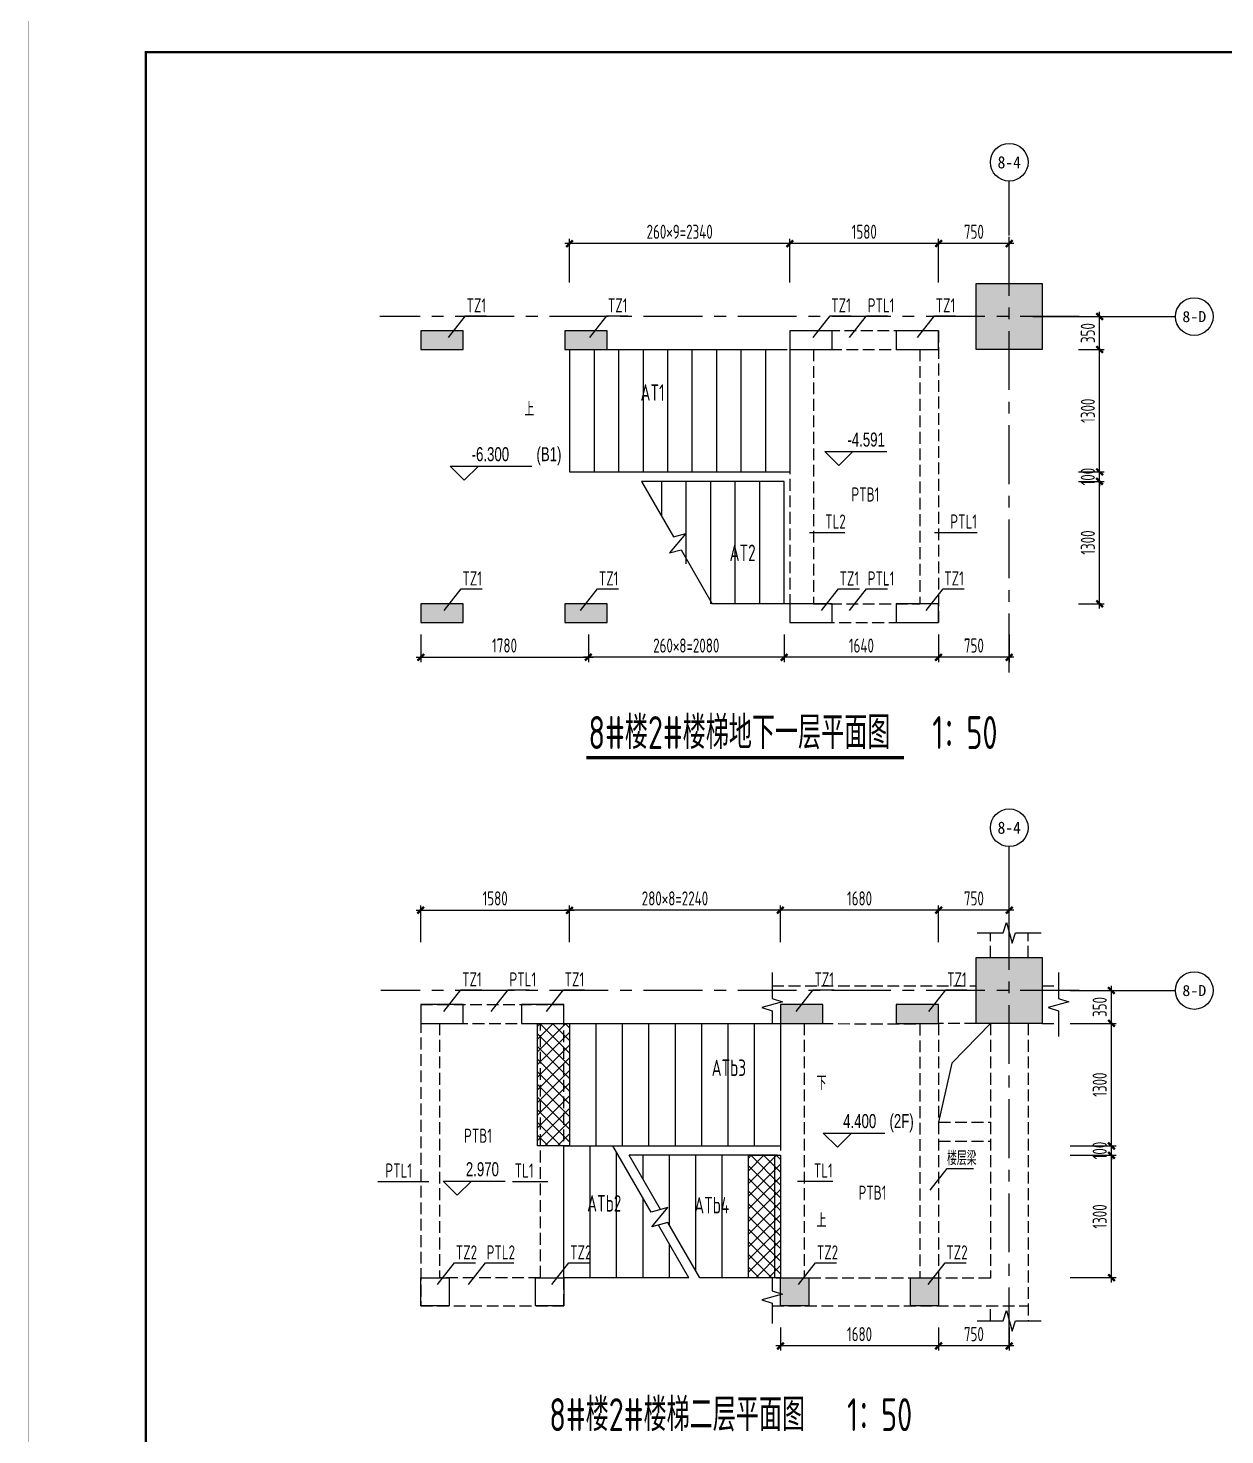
# Model space of a CAD drawing. Extents: x -187783 to -105087, y -63171 to 78346.
# Drawn here: x -160910 to -148200, y -28695 to -13753 of the extents above; entities that cross this region are included whole.
import ezdxf
from ezdxf.enums import TextEntityAlignment as Align

# ---------------------------------------------------------------- set-up
doc = ezdxf.new("R2010")
doc.units = 0
doc.header["$LTSCALE"] = 500
doc.linetypes.add('CENTER', pattern=[2, 1.25, -0.25, 0.25, -0.25])
doc.linetypes.add('DASH', pattern=[0.35, 0.25, -0.1])
doc.layers.get('0').update_dxf_attribs({"linetype": 'CONTINUOUS'})
doc.layers.get('Defpoints').update_dxf_attribs({"color": 167, "linetype": 'CONTINUOUS'})
for name, color, linetype in [('02-TEXT_轴号', 7, 'CONTINUOUS'), ('05-填充_天正', 26, 'CONTINUOUS'), ('AXIS', 253, 'CENTER'), ('DIM', 3, 'CONTINUOUS'), ('PUB_TEXT', 7, 'CONTINUOUS'), ('s-beam', 4, 'DASH'), ('s-colu', 40, 'CONTINUOUS'), ('s-colu-hatc', 16, 'CONTINUOUS'), ('s-dim', 3, 'CONTINUOUS'), ('S-DIM-B', 3, 'CONTINUOUS'), ('S-DIM-SYMB', 3, 'CONTINUOUS'), ('S-SLAB-HOLE', 5, 'CONTINUOUS'), ('s-stair', 7, 'CONTINUOUS'), ('s-thin', 3, 'CONTINUOUS'), ('S_TEXT', 7, 'CONTINUOUS'), ('S_THIN', 7, 'CONTINUOUS')]:
    doc.layers.add(name, color=color, linetype=linetype)
doc.styles.add('_TCH_AXIS', font='')
doc.styles.add('_TCH_DIM', font='ros.shx', dxfattribs={"width": 0.8, "bigfont": 'jd.shx'})
doc.styles.add('TSSD_Dimension', font='tssdeng.shx', dxfattribs={"width": 0.7, "bigfont": 'TSSDCHN.SHX'})
doc.styles.add('TSSD_Rein', font='Tssdeng.shx', dxfattribs={"width": 0.7, "bigfont": 'hztxt.shx'})
doc.styles.get('_TCH_AXIS').set_extended_font_data('STXihei')
doc.dimstyles.new('TSSD_50_50', dxfattribs={"dimtxt": 150, "dimasz": 50, "dimexe": 50, "dimexo": 125, "dimgap": 50, "dimtad": 1, "dimdec": 0, "dimzin": 0, "dimdsep": 46, "dimtxsty": 'TSSD_Dimension', "dimblk": 'ARCHTICK', "dimblk1": 'ARCHTICK', "dimblk2": 'ARCHTICK', "dimcen": 0, "dimdle": 50, "dimclrt": 7, "dimadec": 0, "dimazin": 0, "dimtfac": 1, "dimtdec": 0, "dimtix": 1, "dimtmove": 2, "dimatfit": 3, "dimfxl": 1, "dimtolj": 1, "dimtzin": 0, "dimarcsym": 0})

# ---------------------------------------------------------------- blocks, each defined once
blk = doc.blocks.new('_ArchTick')
at = {"color": 0, "const_width": 0.5}
blk.add_lwpolyline([(-0.71, -0.71), (0.71, 0.71)], dxfattribs=at)
blk = doc.blocks.new('*D205')
at = {"layer": 'Defpoints', "color": 0, "transparency": 16777216}
for p in [(-149878, -17167), (-149530, -17167), (-149878, -18467)]:
    blk.add_point(p, dxfattribs=at)
at = {"layer": 's-dim', "color": 0, "lineweight": -2, "transparency": 16777216}
for p, q in [((-149753, -17167), (-149480, -17167)), ((-149530, -18517), (-149530, -17117)), ((-149753, -18467), (-149480, -18467))]:
    blk.add_line(p, q, dxfattribs=at)
at = {"layer": 's-dim', "color": 0, "lineweight": -2, "transparency": 16777216, "xscale": 50, "yscale": 50, "zscale": 50}
for p, rotation in [((-149530, -17167), 90), ((-149530, -18467), 270)]:
    blk.add_blockref('_ArchTick', p, dxfattribs=dict(at, rotation=rotation))
at = {"layer": 's-dim', "color": 7, "transparency": 16777216, "insert": (-149655, -17817), "char_height": 150, "attachment_point": 5, "rotation": 90, "style": 'TSSD_Dimension'}
blk.add_mtext('\\A1;1300', dxfattribs=at)
blk = doc.blocks.new('*D206')
at = {"layer": 'Defpoints', "color": 0, "transparency": 16777216}
for p in [(-149878, -18467), (-149530, -18467), (-149878, -18567)]:
    blk.add_point(p, dxfattribs=at)
at = {"layer": 's-dim', "color": 0, "lineweight": -2, "transparency": 16777216}
for p, q in [((-149753, -18467), (-149480, -18467)), ((-149530, -18467), (-149530, -18417)), ((-149530, -18567), (-149530, -18467)), ((-149753, -18567), (-149480, -18567)), ((-149530, -18567), (-149530, -18617))]:
    blk.add_line(p, q, dxfattribs=at)
at = {"layer": 's-dim', "color": 0, "lineweight": -2, "transparency": 16777216, "xscale": 50, "yscale": 50, "zscale": 50}
for p, rotation in [((-149530, -18467), 270), ((-149530, -18567), 90)]:
    blk.add_blockref('_ArchTick', p, dxfattribs=dict(at, rotation=rotation))
at = {"layer": 's-dim', "color": 7, "transparency": 16777216, "insert": (-149655, -18517), "char_height": 150, "attachment_point": 5, "rotation": 90, "style": 'TSSD_Dimension'}
blk.add_mtext('\\A1;100', dxfattribs=at)
blk = doc.blocks.new('*D207')
at = {"layer": 'Defpoints', "color": 0, "transparency": 16777216}
for p in [(-149878, -18567), (-149530, -18567), (-149878, -19867)]:
    blk.add_point(p, dxfattribs=at)
at = {"layer": 's-dim', "color": 0, "lineweight": -2, "transparency": 16777216}
for p, q in [((-149530, -19917), (-149530, -18517)), ((-149753, -18567), (-149480, -18567)), ((-149753, -19867), (-149480, -19867))]:
    blk.add_line(p, q, dxfattribs=at)
at = {"layer": 's-dim', "color": 0, "lineweight": -2, "transparency": 16777216, "xscale": 50, "yscale": 50, "zscale": 50}
for p, rotation in [((-149530, -18567), 90), ((-149530, -19867), 270)]:
    blk.add_blockref('_ArchTick', p, dxfattribs=dict(at, rotation=rotation))
at = {"layer": 's-dim', "color": 7, "transparency": 16777216, "insert": (-149655, -19217), "char_height": 150, "attachment_point": 5, "rotation": 90, "style": 'TSSD_Dimension'}
blk.add_mtext('\\A1;1300', dxfattribs=at)
blk = doc.blocks.new('*D208')
at = {"layer": 'Defpoints', "color": 0, "transparency": 16777216}
for p in [(-149878, -16817), (-149530, -16817), (-149878, -17167)]:
    blk.add_point(p, dxfattribs=at)
at = {"layer": 's-dim', "color": 0, "lineweight": -2, "transparency": 16777216}
for p, q in [((-149753, -16817), (-149480, -16817)), ((-149530, -17217), (-149530, -16767)), ((-149753, -17167), (-149480, -17167))]:
    blk.add_line(p, q, dxfattribs=at)
at = {"layer": 's-dim', "color": 0, "lineweight": -2, "transparency": 16777216, "xscale": 50, "yscale": 50, "zscale": 50}
for p, rotation in [((-149530, -16817), 90), ((-149530, -17167), 270)]:
    blk.add_blockref('_ArchTick', p, dxfattribs=dict(at, rotation=rotation))
at = {"layer": 's-dim', "color": 7, "transparency": 16777216, "insert": (-149655, -16992), "char_height": 150, "attachment_point": 5, "rotation": 90, "style": 'TSSD_Dimension'}
blk.add_mtext('\\A1;350', dxfattribs=at)
blk = doc.blocks.new('*D209')
at = {"layer": 'Defpoints', "color": 0, "transparency": 16777216}
for p in [(-151240, -16041), (-150490, -16342), (-151240, -16581)]:
    blk.add_point(p, dxfattribs=at)
at = {"layer": 's-dim', "color": 0, "lineweight": -2, "transparency": 16777216}
for p, q in [((-150440, -16041), (-151290, -16041)), ((-151240, -16456), (-151240, -15991)), ((-150490, -16217), (-150490, -15991))]:
    blk.add_line(p, q, dxfattribs=at)
at = {"layer": 's-dim', "color": 0, "lineweight": -2, "transparency": 16777216, "xscale": 50, "yscale": 50, "zscale": 50, "rotation": 180}
blk.add_blockref('_ArchTick', (-151240, -16041), dxfattribs=at)
at = {"layer": 's-dim', "color": 0, "lineweight": -2, "transparency": 16777216, "xscale": 50, "yscale": 50, "zscale": 50}
blk.add_blockref('_ArchTick', (-150490, -16041), dxfattribs=at)
at = {"layer": 's-dim', "color": 7, "transparency": 16777216, "insert": (-150865, -15916), "char_height": 150, "attachment_point": 5, "style": 'TSSD_Dimension'}
blk.add_mtext('\\A1;750', dxfattribs=at)
blk = doc.blocks.new('*D210')
at = {"layer": 'Defpoints', "color": 0, "transparency": 16777216}
for p in [(-152820, -16041), (-152820, -16581), (-151240, -16581)]:
    blk.add_point(p, dxfattribs=at)
at = {"layer": 's-dim', "color": 0, "lineweight": -2, "transparency": 16777216}
for p, q in [((-151190, -16041), (-152870, -16041)), ((-152820, -16456), (-152820, -15991)), ((-151240, -16456), (-151240, -15991))]:
    blk.add_line(p, q, dxfattribs=at)
at = {"layer": 's-dim', "color": 0, "lineweight": -2, "transparency": 16777216, "xscale": 50, "yscale": 50, "zscale": 50, "rotation": 180}
blk.add_blockref('_ArchTick', (-152820, -16041), dxfattribs=at)
at = {"layer": 's-dim', "color": 0, "lineweight": -2, "transparency": 16777216, "xscale": 50, "yscale": 50, "zscale": 50}
blk.add_blockref('_ArchTick', (-151240, -16041), dxfattribs=at)
at = {"layer": 's-dim', "color": 7, "transparency": 16777216, "insert": (-152030, -15916), "char_height": 150, "attachment_point": 5, "style": 'TSSD_Dimension'}
blk.add_mtext('\\A1;1580', dxfattribs=at)
blk = doc.blocks.new('*D211')
at = {"layer": 'Defpoints', "color": 0, "transparency": 16777216}
for p in [(-155160, -16041), (-155160, -16581), (-152820, -16581)]:
    blk.add_point(p, dxfattribs=at)
at = {"layer": 's-dim', "color": 0, "lineweight": -2, "transparency": 16777216}
for p, q in [((-152770, -16041), (-155210, -16041)), ((-155160, -16456), (-155160, -15991)), ((-152820, -16456), (-152820, -15991))]:
    blk.add_line(p, q, dxfattribs=at)
at = {"layer": 's-dim', "color": 0, "lineweight": -2, "transparency": 16777216, "xscale": 50, "yscale": 50, "zscale": 50, "rotation": 180}
blk.add_blockref('_ArchTick', (-155160, -16041), dxfattribs=at)
at = {"layer": 's-dim', "color": 0, "lineweight": -2, "transparency": 16777216, "xscale": 50, "yscale": 50, "zscale": 50}
blk.add_blockref('_ArchTick', (-152820, -16041), dxfattribs=at)
at = {"layer": 's-dim', "color": 7, "transparency": 16777216, "insert": (-153990, -15916), "char_height": 150, "attachment_point": 5, "style": 'TSSD_Dimension'}
blk.add_mtext('\\A1;260×9=2340', dxfattribs=at)
blk = doc.blocks.new('*D212')
at = {"layer": 'Defpoints', "color": 0, "transparency": 16777216}
for p in [(-154960, -20067), (-152880, -20067), (-154960, -20436)]:
    blk.add_point(p, dxfattribs=at)
at = {"layer": 's-dim', "color": 0, "lineweight": -2, "transparency": 16777216}
for p, q in [((-154960, -20192), (-154960, -20486)), ((-152880, -20192), (-152880, -20486)), ((-152830, -20436), (-155010, -20436))]:
    blk.add_line(p, q, dxfattribs=at)
at = {"layer": 's-dim', "color": 0, "lineweight": -2, "transparency": 16777216, "xscale": 50, "yscale": 50, "zscale": 50, "rotation": 180}
blk.add_blockref('_ArchTick', (-154960, -20436), dxfattribs=at)
at = {"layer": 's-dim', "color": 0, "lineweight": -2, "transparency": 16777216, "xscale": 50, "yscale": 50, "zscale": 50}
blk.add_blockref('_ArchTick', (-152880, -20436), dxfattribs=at)
at = {"layer": 's-dim', "color": 7, "transparency": 16777216, "insert": (-153920, -20311), "char_height": 150, "attachment_point": 5, "style": 'TSSD_Dimension'}
blk.add_mtext('\\A1;260×8=2080', dxfattribs=at)
blk = doc.blocks.new('*D213')
at = {"layer": 'Defpoints', "color": 0, "transparency": 16777216}
for p in [(-156740, -20067), (-154960, -20067), (-154960, -20436)]:
    blk.add_point(p, dxfattribs=at)
at = {"layer": 's-dim', "color": 0, "lineweight": -2, "transparency": 16777216}
for p, q in [((-156740, -20192), (-156740, -20486)), ((-154960, -20192), (-154960, -20486)), ((-156790, -20436), (-154910, -20436))]:
    blk.add_line(p, q, dxfattribs=at)
at = {"layer": 's-dim', "color": 0, "lineweight": -2, "transparency": 16777216, "xscale": 50, "yscale": 50, "zscale": 50, "rotation": 180}
blk.add_blockref('_ArchTick', (-156740, -20436), dxfattribs=at)
at = {"layer": 's-dim', "color": 0, "lineweight": -2, "transparency": 16777216, "xscale": 50, "yscale": 50, "zscale": 50}
blk.add_blockref('_ArchTick', (-154960, -20436), dxfattribs=at)
at = {"layer": 's-dim', "color": 7, "transparency": 16777216, "insert": (-155850, -20311), "char_height": 150, "attachment_point": 5, "style": 'TSSD_Dimension'}
blk.add_mtext('\\A1;1780', dxfattribs=at)
blk = doc.blocks.new('*D214')
at = {"layer": 'Defpoints', "color": 0, "transparency": 16777216}
for p in [(-152880, -20067), (-151240, -20067), (-152880, -20436)]:
    blk.add_point(p, dxfattribs=at)
at = {"layer": 's-dim', "color": 0, "lineweight": -2, "transparency": 16777216}
for p, q in [((-152880, -20192), (-152880, -20486)), ((-151240, -20192), (-151240, -20486)), ((-151190, -20436), (-152930, -20436))]:
    blk.add_line(p, q, dxfattribs=at)
at = {"layer": 's-dim', "color": 0, "lineweight": -2, "transparency": 16777216, "xscale": 50, "yscale": 50, "zscale": 50, "rotation": 180}
blk.add_blockref('_ArchTick', (-152880, -20436), dxfattribs=at)
at = {"layer": 's-dim', "color": 0, "lineweight": -2, "transparency": 16777216, "xscale": 50, "yscale": 50, "zscale": 50}
blk.add_blockref('_ArchTick', (-151240, -20436), dxfattribs=at)
at = {"layer": 's-dim', "color": 7, "transparency": 16777216, "insert": (-152060, -20311), "char_height": 150, "attachment_point": 5, "style": 'TSSD_Dimension'}
blk.add_mtext('\\A1;1640', dxfattribs=at)
blk = doc.blocks.new('*D215')
at = {"layer": 'Defpoints', "color": 0, "transparency": 16777216}
for p in [(-151240, -20067), (-150490, -20067), (-151240, -20436)]:
    blk.add_point(p, dxfattribs=at)
at = {"layer": 's-dim', "color": 0, "lineweight": -2, "transparency": 16777216}
for p, q in [((-151240, -20192), (-151240, -20486)), ((-150490, -20192), (-150490, -20486)), ((-150440, -20436), (-151290, -20436))]:
    blk.add_line(p, q, dxfattribs=at)
at = {"layer": 's-dim', "color": 0, "lineweight": -2, "transparency": 16777216, "xscale": 50, "yscale": 50, "zscale": 50, "rotation": 180}
blk.add_blockref('_ArchTick', (-151240, -20436), dxfattribs=at)
at = {"layer": 's-dim', "color": 0, "lineweight": -2, "transparency": 16777216, "xscale": 50, "yscale": 50, "zscale": 50}
blk.add_blockref('_ArchTick', (-150490, -20436), dxfattribs=at)
at = {"layer": 's-dim', "color": 7, "transparency": 16777216, "insert": (-150865, -20311), "char_height": 150, "attachment_point": 5, "style": 'TSSD_Dimension'}
blk.add_mtext('\\A1;750', dxfattribs=at)
blk = doc.blocks.new('*D224')
at = {"layer": 'Defpoints', "color": 0, "transparency": 16777216}
for p in [(-149967, -24325), (-149404, -24325), (-149967, -25625)]:
    blk.add_point(p, dxfattribs=at)
at = {"layer": 's-dim', "color": 0, "lineweight": -2, "transparency": 16777216}
for p, q in [((-149842, -24325), (-149354, -24325)), ((-149404, -25675), (-149404, -24275)), ((-149842, -25625), (-149354, -25625))]:
    blk.add_line(p, q, dxfattribs=at)
at = {"layer": 's-dim', "color": 0, "lineweight": -2, "transparency": 16777216, "xscale": 50, "yscale": 50, "zscale": 50}
for p, rotation in [((-149404, -24325), 90), ((-149404, -25625), 270)]:
    blk.add_blockref('_ArchTick', p, dxfattribs=dict(at, rotation=rotation))
at = {"layer": 's-dim', "color": 7, "transparency": 16777216, "insert": (-149529, -24975), "char_height": 150, "attachment_point": 5, "rotation": 90, "style": 'TSSD_Dimension'}
blk.add_mtext('\\A1;1300', dxfattribs=at)
blk = doc.blocks.new('*D225')
at = {"layer": 'Defpoints', "color": 0, "transparency": 16777216}
for p in [(-149967, -25625), (-149404, -25625), (-149967, -25725)]:
    blk.add_point(p, dxfattribs=at)
at = {"layer": 's-dim', "color": 0, "lineweight": -2, "transparency": 16777216}
for p, q in [((-149842, -25625), (-149354, -25625)), ((-149404, -25625), (-149404, -25575)), ((-149404, -25725), (-149404, -25625)), ((-149842, -25725), (-149354, -25725)), ((-149404, -25725), (-149404, -25775))]:
    blk.add_line(p, q, dxfattribs=at)
at = {"layer": 's-dim', "color": 0, "lineweight": -2, "transparency": 16777216, "xscale": 50, "yscale": 50, "zscale": 50}
for p, rotation in [((-149404, -25625), 270), ((-149404, -25725), 90)]:
    blk.add_blockref('_ArchTick', p, dxfattribs=dict(at, rotation=rotation))
at = {"layer": 's-dim', "color": 7, "transparency": 16777216, "insert": (-149529, -25675), "char_height": 150, "attachment_point": 5, "rotation": 90, "style": 'TSSD_Dimension'}
blk.add_mtext('\\A1;100', dxfattribs=at)
blk = doc.blocks.new('*D226')
at = {"layer": 'Defpoints', "color": 0, "transparency": 16777216}
for p in [(-149967, -25725), (-149404, -25725), (-149967, -27025)]:
    blk.add_point(p, dxfattribs=at)
at = {"layer": 's-dim', "color": 0, "lineweight": -2, "transparency": 16777216}
for p, q in [((-149404, -27075), (-149404, -25675)), ((-149842, -25725), (-149354, -25725)), ((-149842, -27025), (-149354, -27025))]:
    blk.add_line(p, q, dxfattribs=at)
at = {"layer": 's-dim', "color": 0, "lineweight": -2, "transparency": 16777216, "xscale": 50, "yscale": 50, "zscale": 50}
for p, rotation in [((-149404, -25725), 90), ((-149404, -27025), 270)]:
    blk.add_blockref('_ArchTick', p, dxfattribs=dict(at, rotation=rotation))
at = {"layer": 's-dim', "color": 7, "transparency": 16777216, "insert": (-149529, -26375), "char_height": 150, "attachment_point": 5, "rotation": 90, "style": 'TSSD_Dimension'}
blk.add_mtext('\\A1;1300', dxfattribs=at)
blk = doc.blocks.new('*D227')
at = {"layer": 'Defpoints', "color": 0, "transparency": 16777216}
for p in [(-149967, -23975), (-149404, -23975), (-149967, -24325)]:
    blk.add_point(p, dxfattribs=at)
at = {"layer": 's-dim', "color": 0, "lineweight": -2, "transparency": 16777216}
for p, q in [((-149842, -23975), (-149354, -23975)), ((-149404, -24375), (-149404, -23925)), ((-149842, -24325), (-149354, -24325))]:
    blk.add_line(p, q, dxfattribs=at)
at = {"layer": 's-dim', "color": 0, "lineweight": -2, "transparency": 16777216, "xscale": 50, "yscale": 50, "zscale": 50}
for p, rotation in [((-149404, -23975), 90), ((-149404, -24325), 270)]:
    blk.add_blockref('_ArchTick', p, dxfattribs=dict(at, rotation=rotation))
at = {"layer": 's-dim', "color": 7, "transparency": 16777216, "insert": (-149529, -24150), "char_height": 150, "attachment_point": 5, "rotation": 90, "style": 'TSSD_Dimension'}
blk.add_mtext('\\A1;350', dxfattribs=at)
blk = doc.blocks.new('*D228')
at = {"layer": 'Defpoints', "color": 0, "transparency": 16777216}
for p in [(-155160, -23122), (-155160, -23585), (-152920, -23585)]:
    blk.add_point(p, dxfattribs=at)
at = {"layer": 's-dim', "color": 0, "lineweight": -2, "transparency": 16777216}
for p, q in [((-152870, -23122), (-155210, -23122)), ((-155160, -23460), (-155160, -23072)), ((-152920, -23460), (-152920, -23072))]:
    blk.add_line(p, q, dxfattribs=at)
at = {"layer": 's-dim', "color": 0, "lineweight": -2, "transparency": 16777216, "xscale": 50, "yscale": 50, "zscale": 50, "rotation": 180}
blk.add_blockref('_ArchTick', (-155160, -23122), dxfattribs=at)
at = {"layer": 's-dim', "color": 0, "lineweight": -2, "transparency": 16777216, "xscale": 50, "yscale": 50, "zscale": 50}
blk.add_blockref('_ArchTick', (-152920, -23122), dxfattribs=at)
at = {"layer": 's-dim', "color": 7, "transparency": 16777216, "insert": (-154040, -22997), "char_height": 150, "attachment_point": 5, "style": 'TSSD_Dimension'}
blk.add_mtext('\\A1;280×8=2240', dxfattribs=at)
blk = doc.blocks.new('*D229')
at = {"layer": 'Defpoints', "color": 0, "transparency": 16777216}
for p in [(-152920, -23122), (-152920, -23585), (-151240, -23585)]:
    blk.add_point(p, dxfattribs=at)
at = {"layer": 's-dim', "color": 0, "lineweight": -2, "transparency": 16777216}
for p, q in [((-151190, -23122), (-152970, -23122)), ((-152920, -23460), (-152920, -23072)), ((-151240, -23460), (-151240, -23072))]:
    blk.add_line(p, q, dxfattribs=at)
at = {"layer": 's-dim', "color": 0, "lineweight": -2, "transparency": 16777216, "xscale": 50, "yscale": 50, "zscale": 50, "rotation": 180}
blk.add_blockref('_ArchTick', (-152920, -23122), dxfattribs=at)
at = {"layer": 's-dim', "color": 0, "lineweight": -2, "transparency": 16777216, "xscale": 50, "yscale": 50, "zscale": 50}
blk.add_blockref('_ArchTick', (-151240, -23122), dxfattribs=at)
at = {"layer": 's-dim', "color": 7, "transparency": 16777216, "insert": (-152080, -22997), "char_height": 150, "attachment_point": 5, "style": 'TSSD_Dimension'}
blk.add_mtext('\\A1;1680', dxfattribs=at)
blk = doc.blocks.new('*D230')
at = {"layer": 'Defpoints', "color": 0, "transparency": 16777216}
for p in [(-151240, -23122), (-151240, -23364), (-150490, -23364)]:
    blk.add_point(p, dxfattribs=at)
at = {"layer": 's-dim', "color": 0, "lineweight": -2, "transparency": 16777216}
for p, q in [((-150440, -23122), (-151290, -23122)), ((-151240, -23239), (-151240, -23072)), ((-150490, -23239), (-150490, -23072))]:
    blk.add_line(p, q, dxfattribs=at)
at = {"layer": 's-dim', "color": 0, "lineweight": -2, "transparency": 16777216, "xscale": 50, "yscale": 50, "zscale": 50, "rotation": 180}
blk.add_blockref('_ArchTick', (-151240, -23122), dxfattribs=at)
at = {"layer": 's-dim', "color": 0, "lineweight": -2, "transparency": 16777216, "xscale": 50, "yscale": 50, "zscale": 50}
blk.add_blockref('_ArchTick', (-150490, -23122), dxfattribs=at)
at = {"layer": 's-dim', "color": 7, "transparency": 16777216, "insert": (-150865, -22997), "char_height": 150, "attachment_point": 5, "style": 'TSSD_Dimension'}
blk.add_mtext('\\A1;750', dxfattribs=at)
blk = doc.blocks.new('*D231')
at = {"layer": 'Defpoints', "color": 0, "transparency": 16777216}
for p in [(-155160, -23122), (-156740, -23585), (-155160, -23585)]:
    blk.add_point(p, dxfattribs=at)
at = {"layer": 's-dim', "color": 0, "lineweight": -2, "transparency": 16777216}
for p, q in [((-156790, -23122), (-155110, -23122)), ((-156740, -23460), (-156740, -23072)), ((-155160, -23460), (-155160, -23072))]:
    blk.add_line(p, q, dxfattribs=at)
at = {"layer": 's-dim', "color": 0, "lineweight": -2, "transparency": 16777216, "xscale": 50, "yscale": 50, "zscale": 50, "rotation": 180}
blk.add_blockref('_ArchTick', (-156740, -23122), dxfattribs=at)
at = {"layer": 's-dim', "color": 0, "lineweight": -2, "transparency": 16777216, "xscale": 50, "yscale": 50, "zscale": 50}
blk.add_blockref('_ArchTick', (-155160, -23122), dxfattribs=at)
at = {"layer": 's-dim', "color": 7, "transparency": 16777216, "insert": (-155950, -22997), "char_height": 150, "attachment_point": 5, "style": 'TSSD_Dimension'}
blk.add_mtext('\\A1;1580', dxfattribs=at)
blk = doc.blocks.new('*D232')
at = {"layer": 'Defpoints', "color": 0, "transparency": 16777216}
for p in [(-152920, -27430), (-151240, -27430), (-152920, -27750)]:
    blk.add_point(p, dxfattribs=at)
at = {"layer": 's-dim', "color": 0, "lineweight": -2, "transparency": 16777216}
for p, q in [((-152920, -27555), (-152920, -27800)), ((-151240, -27555), (-151240, -27800)), ((-151190, -27750), (-152970, -27750))]:
    blk.add_line(p, q, dxfattribs=at)
at = {"layer": 's-dim', "color": 0, "lineweight": -2, "transparency": 16777216, "xscale": 50, "yscale": 50, "zscale": 50, "rotation": 180}
blk.add_blockref('_ArchTick', (-152920, -27750), dxfattribs=at)
at = {"layer": 's-dim', "color": 0, "lineweight": -2, "transparency": 16777216, "xscale": 50, "yscale": 50, "zscale": 50}
blk.add_blockref('_ArchTick', (-151240, -27750), dxfattribs=at)
at = {"layer": 's-dim', "color": 7, "transparency": 16777216, "insert": (-152080, -27625), "char_height": 150, "attachment_point": 5, "style": 'TSSD_Dimension'}
blk.add_mtext('\\A1;1680', dxfattribs=at)
blk = doc.blocks.new('*D233')
at = {"layer": 'Defpoints', "color": 0, "transparency": 16777216}
for p in [(-151240, -27430), (-150490, -27430), (-151240, -27750)]:
    blk.add_point(p, dxfattribs=at)
at = {"layer": 's-dim', "color": 0, "lineweight": -2, "transparency": 16777216}
for p, q in [((-151240, -27555), (-151240, -27800)), ((-150490, -27555), (-150490, -27800)), ((-150440, -27750), (-151290, -27750))]:
    blk.add_line(p, q, dxfattribs=at)
at = {"layer": 's-dim', "color": 0, "lineweight": -2, "transparency": 16777216, "xscale": 50, "yscale": 50, "zscale": 50, "rotation": 180}
blk.add_blockref('_ArchTick', (-151240, -27750), dxfattribs=at)
at = {"layer": 's-dim', "color": 0, "lineweight": -2, "transparency": 16777216, "xscale": 50, "yscale": 50, "zscale": 50}
blk.add_blockref('_ArchTick', (-150490, -27750), dxfattribs=at)
at = {"layer": 's-dim', "color": 7, "transparency": 16777216, "insert": (-150865, -27625), "char_height": 150, "attachment_point": 5, "style": 'TSSD_Dimension'}
blk.add_mtext('\\A1;750', dxfattribs=at)

msp = doc.modelspace()

# ---------------------------------------------------------------- hatches: boundary and pattern name
at = {"layer": 's-colu-hatc'}
for points in [[(-150839.5, -16466.9), (-150139.5, -16466.9), (-150139.5, -17166.9), (-150839.5, -17166.9)], [(-156739.5, -17166.9), (-156289.5, -17166.9), (-156289.5, -16966.9), (-156739.5, -16966.9)], [(-155209.5, -17166.9), (-154759.5, -17166.9), (-154759.5, -16966.9), (-155209.5, -16966.9)], [(-156739.5, -20066.7), (-156289.5, -20066.7), (-156289.5, -19866.7), (-156739.5, -19866.7)], [(-155209.5, -20066.7), (-154759.5, -20066.7), (-154759.5, -19866.7), (-155209.5, -19866.7)], [(-150839.5, -23625.2), (-150139.5, -23625.2), (-150139.5, -24325.2), (-150839.5, -24325.2)], [(-152919.2, -24325), (-152469.2, -24325), (-152469.2, -24125), (-152919.2, -24125)], [(-151689.5, -24325), (-151239.5, -24325), (-151239.5, -24125), (-151689.5, -24125)], [(-152919.2, -27025.2), (-152619.2, -27025.2), (-152619.2, -27325.2), (-152919.2, -27325.2)], [(-151539.5, -27025.2), (-151239.5, -27025.2), (-151239.5, -27325.2), (-151539.5, -27325.2)]]:
    msp.add_hatch(color=256, dxfattribs=at).paths.add_polyline_path(points)
at = {"layer": 'S-SLAB-HOLE'}
h = msp.add_hatch(dxfattribs=at)
h.set_pattern_fill('ANSI37', color=256, scale=30, angle=90)
h.set_pattern_definition([(135, (-148602.38, -239584.93), (-67.35192, -67.35192), []), (225, (-148602.38, -239584.93), (67.35192, -67.35192), [])])
h.paths.add_polyline_path([(-155499.5, -25625.2), (-155499.5, -24325.2), (-155159.5, -24325.2), (-155159.5, -25625.2)])
h = msp.add_hatch(dxfattribs=at)
h.set_pattern_fill('ANSI37', color=256, scale=30, angle=90)
h.set_pattern_definition([(135, (-146362.38, -240984.93), (-67.35192, -67.35192), []), (225, (-146362.38, -240984.93), (67.35192, -67.35192), [])])
h.paths.add_polyline_path([(-153259.5, -27025.2), (-153259.5, -25725.2), (-152919.5, -25725.2), (-152919.5, -27025.2)])

# ---------------------------------------------------------------- linework, layer by layer
for points, const_width in [([(-160908.6, -43208.8), (-108358.6, -43208.8), (-108358.6, -13508.8), (-160908.6, -13508.8)], 2.5), ([(-112108.6, -14008.8), (-159658.6, -14008.8), (-159658.6, -42708.8), (-112108.6, -42708.8)], 25)]:
    msp.add_lwpolyline(points, close=True, dxfattribs=dict(const_width=const_width))
at = {"color": 5}
for points in [[(-155499.5, -25625.2), (-155499.5, -24325.2), (-155159.5, -24325.2), (-155159.5, -25625.2)], [(-153259.5, -27025.2), (-153259.5, -25725.2), (-152919.5, -25725.2), (-152919.5, -27025.2)]]:
    msp.add_lwpolyline(points, close=True, dxfattribs=at)
at = {"layer": '05-填充_天正', "color": 5}
for p, q in [((-150689.5, -24325.2), (-151098.4, -24747.3)), ((-151098.4, -24747.3), (-151239.5, -25375.2))]:
    msp.add_line(p, q, dxfattribs=at)
at = {"layer": 'AXIS', "color": 1}
for p, q in [((-150489.5, -20596.1), (-150489.5, -15968.7)), ((-149747.8, -16816.9), (-157173.3, -16816.9)), ((-150489.5, -27754.4), (-150489.5, -23127)), ((-149747.8, -23975.2), (-157164.9, -23975.2))]:
    msp.add_line(p, q, dxfattribs=at)
at = {"layer": 'DIM'}
for p, q in [((-152299.2, -18400), (-152449.2, -18250)), ((-152449.2, -18250), (-151789.5, -18250)), ((-152299.2, -18400), (-152149.2, -18250)), ((-156278.1, -18555.2), (-156428.1, -18405.2)), ((-156428.1, -18405.2), (-155560.9, -18405.2)), ((-156278.1, -18555.2), (-156128.1, -18405.2)), ((-152315.3, -25638.5), (-152465.3, -25488.5)), ((-152465.3, -25488.5), (-151811.5, -25488.5)), ((-152315.3, -25638.5), (-152165.3, -25488.5)), ((-156351.6, -26150), (-156501.6, -26000)), ((-156501.6, -26000), (-155841.9, -26000)), ((-156351.6, -26150), (-156201.6, -26000))]:
    msp.add_line(p, q, dxfattribs=at)
at = {"layer": 's-beam'}
for p, q in [((-151239.5, -16966.9), (-152819.5, -16966.9)), ((-152819.5, -16966.9), (-152819.5, -20066.9)), ((-151239.5, -16966.9), (-151239.5, -20066.9)), ((-152569.5, -17166.9), (-151439.5, -17166.9)), ((-152569.5, -17166.9), (-152569.5, -19866.9)), ((-151439.5, -17166.9), (-151439.5, -19866.9)), ((-152569.5, -19866.9), (-151439.5, -19866.9)), ((-152819.5, -20066.9), (-151239.5, -20066.9)), ((-150689.5, -23625.2), (-150689.5, -23363.2)), ((-150289.9, -23625.2), (-150289.9, -23363.2)), ((-153008.4, -23925.2), (-150839.5, -23925.2)), ((-150139.5, -23925.2), (-149966.9, -23925.2)), ((-156739.5, -24125.2), (-155219.5, -24125.2)), ((-156739.5, -24125.2), (-156739.5, -27325.2)), ((-155219.5, -27325.2), (-155219.5, -24125.2)), ((-156539.5, -24325.2), (-155469.5, -24325.2)), ((-156539.5, -24325.2), (-156539.5, -27025.2)), ((-155469.5, -27025.2), (-155469.5, -24325.2)), ((-153008.4, -24325.2), (-151439.5, -24329.5)), ((-152919.5, -24325.2), (-152919.5, -27025.2)), ((-152669.5, -24325.2), (-152669.5, -27025.2)), ((-151439.5, -24329.5), (-151439.5, -27029.5)), ((-151239.5, -24325.2), (-151239.5, -27029.5)), ((-150839.5, -24325.2), (-151239.5, -24325.2)), ((-150689.5, -24325.2), (-150689.5, -27029.5)), ((-150289.5, -24325.2), (-150289.5, -27485.1)), ((-150139.5, -24325.2), (-149966.9, -24325.2)), ((-151239.5, -25375.2), (-150689.5, -25375.2)), ((-151239.5, -25575.2), (-150689.5, -25575.2)), ((-155469.5, -27025.2), (-156539.5, -27025.2)), ((-151439.5, -27029.5), (-153008.4, -27029.5)), ((-150689.5, -27029.5), (-151239.5, -27029.5)), ((-156739.5, -27325.2), (-155219.5, -27325.2)), ((-153008.4, -27325.2), (-150289.5, -27325.2)), ((-150689.5, -27485.1), (-150689.5, -27325.2))]:
    msp.add_line(p, q, dxfattribs=at)
at = {"layer": 's-colu'}
for points in [[(-150839.5, -16466.9), (-150139.5, -16466.9), (-150139.5, -17166.9), (-150839.5, -17166.9)], [(-156739.5, -17166.9), (-156289.5, -17166.9), (-156289.5, -16966.9), (-156739.5, -16966.9)], [(-155209.5, -17166.9), (-154759.5, -17166.9), (-154759.5, -16966.9), (-155209.5, -16966.9)], [(-152819.5, -17166.9), (-152369.5, -17166.9), (-152369.5, -16966.9), (-152819.5, -16966.9)], [(-151689.5, -17166.9), (-151239.5, -17166.9), (-151239.5, -16966.9), (-151689.5, -16966.9)], [(-156739.5, -20066.7), (-156289.5, -20066.7), (-156289.5, -19866.7), (-156739.5, -19866.7)], [(-155209.5, -20066.7), (-154759.5, -20066.7), (-154759.5, -19866.7), (-155209.5, -19866.7)], [(-152819.5, -20066.7), (-152369.5, -20066.7), (-152369.5, -19866.7), (-152819.5, -19866.7)], [(-151689.5, -20066.7), (-151239.5, -20066.7), (-151239.5, -19866.7), (-151689.5, -19866.7)], [(-150839.5, -23625.2), (-150139.5, -23625.2), (-150139.5, -24325.2), (-150839.5, -24325.2)], [(-156739.5, -24325), (-156289.5, -24325), (-156289.5, -24125), (-156739.5, -24125)], [(-155669.5, -24325), (-155219.5, -24325), (-155219.5, -24125), (-155669.5, -24125)], [(-152919.2, -24325), (-152469.2, -24325), (-152469.2, -24125), (-152919.2, -24125)], [(-151689.5, -24325), (-151239.5, -24325), (-151239.5, -24125), (-151689.5, -24125)], [(-156739.5, -27025.2), (-156439.5, -27025.2), (-156439.5, -27325.2), (-156739.5, -27325.2)], [(-155519.5, -27025.2), (-155219.5, -27025.2), (-155219.5, -27325.2), (-155519.5, -27325.2)], [(-152919.2, -27025.2), (-152619.2, -27025.2), (-152619.2, -27325.2), (-152919.2, -27325.2)], [(-151539.5, -27025.2), (-151239.5, -27025.2), (-151239.5, -27325.2), (-151539.5, -27325.2)]]:
    msp.add_lwpolyline(points, close=True, dxfattribs=at)
at = {"layer": 's-dim'}
for p, q in [((-150489.5, -15955.7), (-150489.5, -15377.8)), ((-150239.5, -16816.9), (-148724.3, -16816.9)), ((-150489.5, -23114), (-150489.5, -22445.6)), ((-149780.2, -23975.2), (-148724.3, -23975.2))]:
    msp.add_line(p, q, dxfattribs=at)
for centre in [(-150489.5, -15177.8), (-148524.3, -16816.9), (-150489.5, -22245.6), (-148524.3, -23975.2)]:
    msp.add_circle(centre, 200, dxfattribs=at)
at = {"layer": 'S-DIM-B', "ltscale": 0.001}
for points in [[(-155464.7, -17786.9, 0, 0, 0), (-154659.6, -17786.9, 40, 0, 0), (-154509.6, -17786.9, 0, 0, 0)], [(-152589.2, -24944.6, 0, 0, 0), (-155825.5, -24944.6, 0, 0, 0), (-155825.5, -26404.6, 0, 0, 0), (-154918.4, -26404.6, 40, 0, 0), (-154768.4, -26404.6, 0, 0, 0)], [(-152589.2, -26404.6, 0, 0, 0), (-153394.3, -26404.6, 40, 0, 0), (-153544.3, -26404.6, 0, 0, 0)]]:
    msp.add_lwpolyline(points, format="xyseb", dxfattribs=at)
at = {"layer": 'S-DIM-SYMB', "const_width": 35}
msp.add_lwpolyline([(-154980.7, -21502.8), (-151607.5, -21502.8)], dxfattribs=at)
at = {"layer": 's-stair'}
for p, q in [((-155159.5, -17166.9), (-152849.5, -17166.9)), ((-155159.5, -17166.9), (-155159.5, -18466.9)), ((-154899.5, -17166.9), (-154899.5, -18466.9)), ((-154639.5, -17166.9), (-154639.5, -18466.9)), ((-154379.5, -17166.9), (-154379.5, -18466.9)), ((-154119.5, -17166.9), (-154119.5, -18466.9)), ((-153859.5, -17166.9), (-153859.5, -18466.9)), ((-153599.5, -17166.9), (-153599.5, -18466.9)), ((-153339.5, -17166.9), (-153339.5, -18466.9)), ((-153079.5, -17166.9), (-153079.5, -18466.9)), ((-152819.5, -17166.9), (-152819.5, -18466.9)), ((-155159.5, -18466.9), (-152849.5, -18466.9)), ((-155159.5, -18466.9), (-152819.5, -18466.9)), ((-152879.5, -18566.9), (-154394.8, -18566.9)), ((-154394.8, -18566.9), (-154054.5, -19156.4)), ((-152879.5, -18566.9), (-154394.8, -18566.9)), ((-154179.5, -18939.8), (-154179.5, -18566.9)), ((-153919.5, -19442.1), (-153919.5, -18566.9)), ((-153659.5, -19866.9), (-153659.5, -18566.9)), ((-153399.5, -19866.9), (-153399.5, -18566.9)), ((-153139.5, -19866.9), (-153139.5, -18566.9)), ((-152879.5, -19866.9), (-152879.5, -18566.9)), ((-153924.1, -19121.4), (-154097, -19327.5)), ((-154054.5, -19156.4), (-153924.1, -19121.4)), ((-154097, -19327.5), (-153974.6, -19294.7)), ((-153974.6, -19294.7), (-153644.2, -19866.9)), ((-152819.5, -19866.9), (-153644.2, -19866.9)), ((-155159.5, -24325.2), (-152949.5, -24325.2)), ((-155159.5, -24325.2), (-155159.5, -25625.2)), ((-154879.5, -24325.2), (-154879.5, -25625.2)), ((-154599.5, -24325.2), (-154599.5, -25625.2)), ((-154319.5, -24325.2), (-154319.5, -25625.2)), ((-154039.5, -24325.2), (-154039.5, -25625.2)), ((-153759.5, -24325.2), (-153759.5, -25625.2)), ((-153479.5, -24325.2), (-153479.5, -25625.2)), ((-153199.5, -24325.2), (-153199.5, -25625.2)), ((-152919.5, -24325.2), (-152919.5, -25625.2)), ((-155219.5, -27025.2), (-155219.5, -25625.2)), ((-155219.5, -25625.2), (-152919.5, -25625.2)), ((-155189.5, -25625.2), (-152949.5, -25625.2)), ((-154939.5, -27025.2), (-154939.5, -25625.2)), ((-154294.5, -26328.1), (-154700.3, -25625.2)), ((-154659.5, -27025.2), (-154659.5, -25695.7)), ((-152949.5, -25725.2), (-154527.1, -25725.2)), ((-154194.5, -26301.3), (-154527.1, -25725.2)), ((-152949.5, -25725.2), (-154527.1, -25725.2)), ((-154379.5, -25980.7), (-154379.5, -25725.2)), ((-154099.5, -26465.7), (-154099.5, -25725.2)), ((-153819.5, -26950.7), (-153819.5, -25725.2)), ((-153539.5, -27025.2), (-153539.5, -25725.2)), ((-153259.5, -27025.2), (-153259.5, -25725.2)), ((-152979.5, -27025.2), (-152979.5, -25725.2)), ((-154379.5, -27025.2), (-154379.5, -26180.7)), ((-154114.1, -26279.7), (-154294.5, -26328.1)), ((-154287, -26485.8), (-154114.1, -26279.7)), ((-154114.6, -26439.6), (-154287, -26485.8)), ((-153776.5, -27025.2), (-154114.6, -26439.6)), ((-153892, -27025.2), (-154214.6, -26466.4)), ((-154099.5, -27025.2), (-154099.5, -26665.7)), ((-153892, -27025.2), (-155219.5, -27025.2)), ((-152979.5, -27025.2), (-153776.5, -27025.2))]:
    msp.add_line(p, q, dxfattribs=at)
at = {"layer": 's-thin'}
for points in [[(-150829.5, -23363.2), (-150554.7, -23363.2), (-150519.7, -23253.2), (-150459.7, -23473.2), (-150424.7, -23363.2), (-150149.9, -23363.2)], [(-153008.4, -23785.2), (-153008.4, -24060.2), (-152898.4, -24095.2), (-153118.4, -24155.2), (-153008.4, -24190.2), (-153008.4, -24325.2)], [(-149966.9, -23785.2), (-149966.9, -24060.2), (-149856.9, -24095.2), (-150076.9, -24155.2), (-149966.9, -24190.2), (-149966.9, -24465.2)], [(-153008.4, -27025.2), (-153008.4, -27164.5), (-152898.4, -27199.5), (-153118.4, -27259.5), (-153008.4, -27294.5), (-153008.4, -27511.3)], [(-150829.5, -27485.1), (-150554.5, -27485.1), (-150519.5, -27375.1), (-150459.5, -27595.1), (-150424.5, -27485.1), (-150149.5, -27485.1)]]:
    msp.add_lwpolyline(points, dxfattribs=at)
at = {"layer": 'S_THIN'}
for p, q in [((-156447, -17040.1), (-156266.1, -16809.5)), ((-156266.1, -16809.5), (-156043, -16809.5)), ((-154945.9, -17040.1), (-154765.1, -16809.5)), ((-154765.1, -16809.5), (-154542, -16809.5)), ((-152573.3, -17040.1), (-152392.5, -16809.5)), ((-152392.5, -16809.5), (-152169.4, -16809.5)), ((-152185.8, -17040.1), (-152005, -16809.5)), ((-152005, -16809.5), (-151781.9, -16809.5)), ((-151464.6, -17040.1), (-151283.8, -16809.5)), ((-151283.8, -16809.5), (-151060.6, -16809.5)), ((-152612.1, -19109.7), (-152236.7, -19109.7)), ((-151282.1, -19109.7), (-150832, -19109.7)), ((-156491.1, -19939.9), (-156310.3, -19709.3)), ((-156310.3, -19709.3), (-156087.1, -19709.3)), ((-155041.9, -19939.9), (-154861.1, -19709.3)), ((-154861.1, -19709.3), (-154638, -19709.3)), ((-152485.4, -19940.1), (-152304.6, -19709.5)), ((-152304.6, -19709.5), (-152081.5, -19709.5)), ((-152185.8, -19940.1), (-152005, -19709.5)), ((-152005, -19709.5), (-151781.9, -19709.5)), ((-151373.1, -19939.9), (-151192.3, -19709.3)), ((-151192.3, -19709.3), (-150969.2, -19709.3)), ((-156494.1, -24198.2), (-156313.2, -23967.5)), ((-156313.2, -23967.5), (-156090.1, -23967.5)), ((-155991, -24198.4), (-155810.2, -23967.8)), ((-155810.2, -23967.8), (-155587, -23967.8)), ((-155405.8, -24198.4), (-155225, -23967.8)), ((-155225, -23967.8), (-155001.8, -23967.8)), ((-152751.6, -24198.2), (-152570.8, -23967.5)), ((-152570.8, -23967.5), (-152347.7, -23967.5)), ((-151342.9, -24198.2), (-151162.1, -23967.5)), ((-151162.1, -23967.5), (-150939, -23967.5)), ((-151329.9, -26097.2), (-151149.1, -25866.5)), ((-151149.1, -25866.5), (-150867.8, -25866.5)), ((-157195.4, -26003.3), (-156655.3, -26003.3)), ((-155765.3, -26003.3), (-155389.9, -26003.3)), ((-152363.9, -26003.3), (-152739.3, -26003.3)), ((-156561.2, -27098.4), (-156380.4, -26867.8)), ((-156380.4, -26867.8), (-156157.3, -26867.8)), ((-156233.7, -27098.4), (-156052.8, -26867.8)), ((-156052.8, -26867.8), (-155751, -26867.8)), ((-155346.8, -27098.4), (-155166, -26867.8)), ((-155166, -26867.8), (-154942.9, -26867.8)), ((-152726.6, -27098.4), (-152545.8, -26867.8)), ((-152545.8, -26867.8), (-152322.7, -26867.8)), ((-151351.6, -27098.4), (-151170.8, -26867.8)), ((-151170.8, -26867.8), (-150947.6, -26867.8))]:
    msp.add_line(p, q, dxfattribs=at)

# ---------------------------------------------------------------- texts
at = {"layer": '02-TEXT_轴号', "style": '_TCH_AXIS', "width": 0.990716}
for s, height, p, p2 in [('8-4', 129.88, (-150613.6, -15242.8), (-150365.5, -15242.8)), ('8-D', 117.55, (-148651.4, -16875.7), (-148397.3, -16875.7)), ('8-4', 129.88, (-150613.6, -22310.5), (-150365.5, -22310.5)), ('8-D', 117.55, (-148651.4, -24033.9), (-148397.3, -24033.9))]:
    msp.add_text(s, height=height, dxfattribs=at).set_placement(p, p2, align=Align.FIT)
at = {"layer": 'PUB_TEXT', "style": '_TCH_DIM', "width": 0.705882}
for s, height, p in [('上', 148.8, (-155639.8, -17874.4)), ('-4.591', 148.75, (-152208.5, -18197.5)), ('-6.300', 148.75, (-156199.4, -18352.7)), ('(B1)', 148.75, (-155510.9, -18352.7)), ('下', 148.8, (-152536.7, -25032.1)), ('4.400', 148.75, (-152253.5, -25436)), ('(2F)', 148.75, (-151761.5, -25436)), ('2.970', 148.75, (-156260.9, -25947.5)), ('上', 148.8, (-152536.7, -26492.1))]:
    msp.add_text(s, height=height, dxfattribs=at).set_placement(p)
at = {"layer": 's-dim', "color": 0, "insert": (-154150.4, -17536.3), "char_height": 175, "width": 439.113, "attachment_point": 3, "style": 'TSSD_Rein'}
msp.add_mtext('AT1', dxfattribs=at)
at = {"layer": 's-dim', "color": 0, "char_height": 175, "attachment_point": 3, "style": 'TSSD_Rein'}
for s, insert in [('AT2', (-153182.9, -19238.7)), ('ATb3', (-153285, -24708.2)), ('ATb2', (-154610, -26148.5)), ('ATb4', (-153464.5, -26167.8))]:
    msp.add_mtext_dynamic_manual_height_columns(s, width=439.113, gutter_width=875, heights=[0], dxfattribs=dict(at, insert=insert))
at = {"layer": 'S-DIM-SYMB', "color": 0, "char_height": 350, "width": 4716.961, "attachment_point": 1, "style": 'TSSD_Rein'}
for s, insert in [('8#楼2#楼梯地下一层平面图   1：50', (-154958.7, -21060.1)), ('8#楼2#楼梯二层平面图   1：50', (-155374.6, -28305.3))]:
    msp.add_mtext(s, dxfattribs=dict(at, insert=insert))
at = {"layer": 'S_TEXT', "ltscale": 99, "style": 'TSSD_Dimension', "width": 0.7}
for s, p in [('TZ1', (-156253.6, -16773.4)), ('TZ1', (-154752.6, -16773.4)), ('TZ1', (-152380, -16773.4)), ('PTL1', (-151992.4, -16773.4)), ('TZ1', (-151271.2, -16773.4)), ('PTB1', (-152165.7, -18781.1)), ('TL2', (-152445.1, -19068.5)), ('PTL1', (-151115.1, -19068.5)), ('TZ1', (-156297.7, -19673.2)), ('TZ1', (-154848.6, -19673.2)), ('TZ1', (-152292.1, -19673.4)), ('PTL1', (-151992.4, -19673.4)), ('TZ1', (-151179.8, -19673.2)), ('TZ1', (-156300.7, -23931.5)), ('PTL1', (-155797.6, -23931.7)), ('TZ1', (-155212.4, -23931.7)), ('TZ1', (-152558.3, -23931.5)), ('TZ1', (-151149.6, -23931.5)), ('PTB1', (-156279.6, -25592.6)), ('楼层梁', (-151151.2, -25830.5)), ('PTL1', (-157115.8, -25962.1)), ('TL1', (-155742.2, -25962.1)), ('TL1', (-152564.8, -25962.1)), ('PTB1', (-152090.2, -26197.3)), ('TZ2', (-156367.9, -26831.7)), ('PTL2', (-156040.3, -26831.7)), ('TZ2', (-155153.4, -26831.7)), ('TZ2', (-152533.3, -26831.7)), ('TZ2', (-151158.2, -26831.7))]:
    msp.add_text(s, height=150, dxfattribs=at).set_placement(p)

# ---------------------------------------------------------------- dimensions: what is measured, and where the dimension line sits
at = {"layer": 's-dim'}
dim = msp.add_linear_dim(base=(-155159.5, -16041.2), p1=(-152819.5, -16581), p2=(-155159.5, -16581), text='260×9=2340', dimstyle='TSSD_50_50', dxfattribs=at)
dim.commit()
dim.dimension.update_dxf_attribs({"geometry": '*D211', "text_midpoint": (-153989.5, -15916.2)})
for base, p1, p2, picture, middle in [((-152819.5, -16041.2), (-151239.5, -16581), (-152819.5, -16581), '*D210', (-152029.5, -15916.2)), ((-151239.5, -16041.2), (-150489.5, -16342.4), (-151239.5, -16581), '*D209', (-150864.5, -15916.2))]:
    dim = msp.add_linear_dim(base=base, p1=p1, p2=p2, dimstyle='TSSD_50_50', dxfattribs=at)
    dim.commit()
    dim.dimension.update_dxf_attribs({"geometry": picture, "text_midpoint": middle})
for base, p1, p2, angle, picture, middle in [((-149530.4, -16816.9), (-149877.7, -17166.9), (-149877.7, -16816.9), 90, '*D208', (-149655.4, -16991.9)), ((-154959.5, -20436.3), (-156739.5, -20066.7), (-154959.5, -20066.7), 180, '*D213', (-155849.5, -20311.3)), ((-152879.5, -20436.3), (-151239.5, -20066.7), (-152879.5, -20066.7), 180, '*D214', (-152059.5, -20311.3)), ((-151239.5, -20436.3), (-150489.5, -20066.7), (-151239.5, -20066.7), 180, '*D215', (-150864.5, -20311.3)), ((-155159.5, -23122.5), (-156739.5, -23584.9), (-155159.5, -23584.9), 180, '*D231', (-155949.5, -22997.5)), ((-152919.5, -23122.5), (-151239.5, -23584.9), (-152919.5, -23584.9), 180, '*D229', (-152079.5, -22997.5)), ((-151239.5, -23122.5), (-150489.5, -23364), (-151239.5, -23364), 180, '*D230', (-150864.5, -22997.5)), ((-149403.6, -23975.2), (-149966.8, -24325.2), (-149966.8, -23975.2), 90, '*D227', (-149528.6, -24150.2)), ((-152919.5, -27749.8), (-151239.5, -27429.5), (-152919.5, -27429.5), 180, '*D232', (-152079.5, -27624.8)), ((-151239.5, -27749.8), (-150489.5, -27429.5), (-151239.5, -27429.5), 180, '*D233', (-150864.5, -27624.8))]:
    dim = msp.add_linear_dim(base=base, p1=p1, p2=p2, angle=angle, dimstyle='TSSD_50_50', dxfattribs=at)
    dim.commit()
    dim.dimension.update_dxf_attribs({"geometry": picture, "text_midpoint": middle})
for p1, p2, distance, picture, middle in [((-149877.7, -18466.9), (-149877.7, -17166.9), -347.3, '*D205', (-149655.4, -17816.9)), ((-149877.7, -18566.9), (-149877.7, -18466.9), -347.3, '*D206', (-149655.4, -18516.9)), ((-149877.7, -19866.9), (-149877.7, -18566.9), -347.3, '*D207', (-149655.4, -19216.9)), ((-149966.8, -25625.2), (-149966.8, -24325.2), -563.2, '*D224', (-149528.6, -24975.2)), ((-149966.8, -25725.2), (-149966.8, -25625.2), -563.2, '*D225', (-149528.6, -25675.2)), ((-149966.8, -27025.2), (-149966.8, -25725.2), -563.2, '*D226', (-149528.6, -26375.2))]:
    dim = msp.add_aligned_dim(p1=p1, p2=p2, distance=distance, dimstyle='TSSD_50_50', dxfattribs=at)
    dim.commit()
    dim.dimension.update_dxf_attribs({"geometry": picture, "text_midpoint": middle})
for base, p1, p2, text, picture, middle in [((-154959.5, -20436.3), (-152879.5, -20066.7), (-154959.5, -20066.7), '260×8=2080', '*D212', (-153919.5, -20311.3)), ((-155159.5, -23122.5), (-152919.5, -23584.9), (-155159.5, -23584.9), '280×8=2240', '*D228', (-154039.5, -22997.5))]:
    dim = msp.add_linear_dim(base=base, p1=p1, p2=p2, angle=180, text=text, dimstyle='TSSD_50_50', dxfattribs=at)
    dim.commit()
    dim.dimension.update_dxf_attribs({"geometry": picture, "text_midpoint": middle})

doc.saveas('drawing.dxf')
